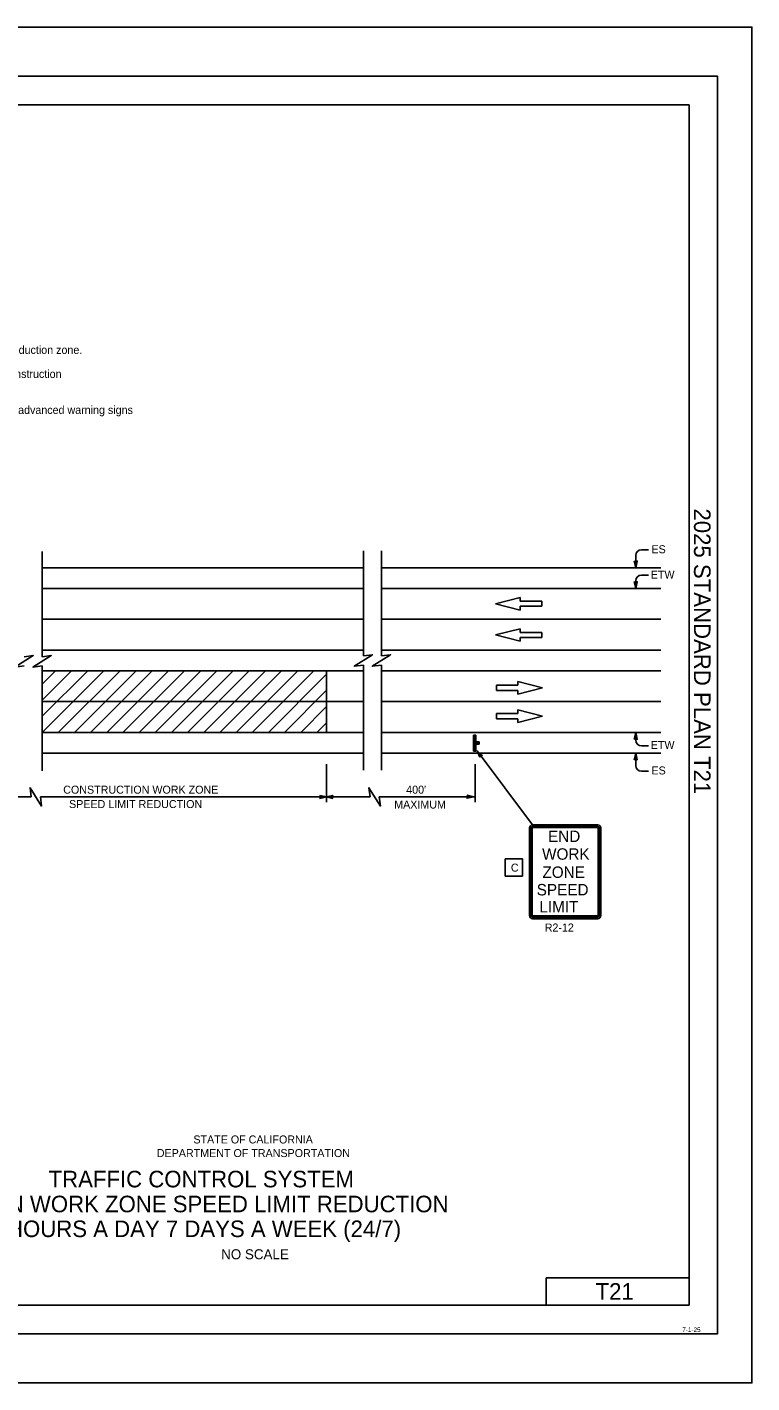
# Model space of a CAD drawing. Extents: x -893 to 867, y -474 to 712.
# Drawn here: x 232 to 867, y -474 to 712 of the extents above; entities that cross this region are included whole.
import ezdxf

# ---------------------------------------------------------------- set-up
doc = ezdxf.new("R2010")
doc.units = 0
for name, color, linetype in [('border_INSIDE-BORDER-anno', 7, 'Continuous'), ('border_PLOTTING-ELEMENTS', 7, 'Continuous'), ('border_rw_22x34_Cut_Lines', 7, 'Continuous'), ('border_SHEET', 7, 'Continuous'), ('border_WITHIN-BORDER-anno', 7, 'Continuous'), ('pp_PRESENTATION', 7, 'Continuous'), ('rd_ES', 7, 'Continuous'), ('rd_ETW', 7, 'Continuous'), ('tcd_MARKER', 7, 'Continuous'), ('tcd_MARKER-anno', 7, 'Continuous'), ('tcd_PVMT-MARKER', 7, 'Continuous'), ('tcd_SIGN-ROADSIDE', 7, 'Continuous'), ('tcd_SIGN-ROADSIDE-anno', 7, 'Continuous')]:
    doc.layers.add(name, color=color, linetype=linetype)

msp = doc.modelspace()

# ---------------------------------------------------------------- linework, layer by layer
at = {"layer": 'border_PLOTTING-ELEMENTS'}
for points in [[(-893.4, -474), (866.6, -474), (866.6, 712), (-893.4, 712)], [(-863.4, 669), (836.6, 669), (836.6, -431), (-863.4, -431)]]:
    msp.add_lwpolyline(points, close=True, dxfattribs=at)
at = {"layer": 'border_rw_22x34_Cut_Lines'}
msp.add_lwpolyline([(-863.4, 669), (836.6, 669), (836.6, -431), (-863.4, -431)], close=True, dxfattribs=at)
at = {"layer": 'border_SHEET'}
for p, q in [((-813.4, 644), (811.6, 644)), ((811.6, 644), (811.6, -406)), ((686.5, -406), (686.5, -382)), ((686.5, -382), (811.5, -382)), ((811.6, -406), (-813.4, -406))]:
    msp.add_line(p, q, dxfattribs=at)
at = {"layer": 'pp_PRESENTATION'}
for p, q in [((245.5, 161.2), (245.5, 253.1)), ((526.6, 161.9), (526.6, 253.9)), ((542.4, 161.9), (542.4, 253.9)), ((663.7, 213.1), (642.2, 207.6)), ((642.2, 207.6), (663.7, 202)), ((663.7, 209.8), (663.7, 213.1)), ((682.7, 209.8), (663.7, 209.8)), ((663.7, 205.3), (682.7, 205.3)), ((663.7, 202), (663.7, 205.3)), ((682.7, 207.6), (682.7, 209.8)), ((682.7, 205.3), (682.7, 207.6)), ((663.7, 185.7), (642.2, 180.2)), ((642.2, 180.2), (663.7, 174.7)), ((663.7, 182.5), (663.7, 185.7)), ((682.7, 182.5), (663.7, 182.5)), ((663.7, 178), (682.7, 178)), ((663.7, 174.7), (663.7, 178)), ((682.7, 180.2), (682.7, 182.5)), ((682.7, 178), (682.7, 180.2)), ((245.5, 61.3), (245.5, 153.2)), ((526.6, 62), (526.6, 153.9)), ((542.4, 62), (542.4, 153.9)), ((643, 133.9), (643, 136.2)), ((643, 136.2), (661.9, 136.2)), ((643, 131.7), (643, 133.9)), ((661.9, 131.7), (643, 131.7)), ((661.9, 136.2), (661.9, 139.4)), ((661.9, 139.4), (683.5, 133.9)), ((683.5, 133.9), (661.9, 128.4)), ((661.9, 128.4), (661.9, 131.7)), ((643, 109.2), (643, 111.4)), ((643, 111.4), (661.9, 111.4)), ((643, 106.9), (643, 109.2)), ((661.9, 106.9), (643, 106.9)), ((661.9, 111.4), (661.9, 114.7)), ((661.9, 114.7), (683.5, 109.2)), ((683.5, 109.2), (661.9, 103.6)), ((661.9, 103.6), (661.9, 106.9))]:
    msp.add_line(p, q, dxfattribs=at)
for points in [[(229.8, 161.2), (237.8, 162.2), (221.8, 152.2), (229.8, 153.2)], [(245.5, 161.2), (253.5, 162.2), (237.5, 152.2), (245.5, 153.2)], [(526.6, 161.9), (534.6, 162.9), (518.6, 152.9), (526.6, 153.9)], [(542.4, 161.9), (550.4, 162.9), (534.4, 152.9), (542.4, 153.9)]]:
    msp.add_lwpolyline(points, dxfattribs=at)
at = {"layer": 'rd_ES'}
for p, q in [((245.5, 238.9), (526.6, 238.9)), ((542.4, 238.9), (786.8, 238.9)), ((245.5, 76.9), (526.6, 76.9)), ((542.4, 76.9), (786.8, 76.9))]:
    msp.add_line(p, q, dxfattribs=at)
for points in [[(765, 249.8), (765, 238.9)], [(776, 254.8), (770, 254.8)], [(765, 66), (765, 76.9)], [(776, 61), (770, 61)]]:
    msp.add_lwpolyline(points, dxfattribs=at)
for points in [[(763.7, 244.8), (765, 238.9), (766.3, 244.8), (766, 244.6), (765, 240.3), (764, 244.6), (764.4, 244.4), (765, 241.6), (765.6, 244.4), (765.3, 244.2), (765, 243), (764.7, 244.2), (765, 244), (766.3, 244.8), (765, 244)], [(763.7, 71), (765, 76.9), (766.3, 71), (766, 71.2), (765, 75.6), (764, 71.2), (764.4, 71.4), (765, 74.2), (765.6, 71.4), (765.3, 71.6), (765, 72.8), (764.7, 71.6), (765, 71.8), (766.3, 71), (765, 71.8)]]:
    msp.add_lwpolyline(points, close=True, dxfattribs=at)
for centre, start, end in [((770, 249.8), 90, 180), ((770, 66), 180, 270)]:
    msp.add_arc(centre, 5, start, end, dxfattribs=at)
at = {"layer": 'rd_ETW'}
for p, q in [((245.5, 220.9), (526.6, 220.9)), ((542.4, 220.9), (786.8, 220.9)), ((245.5, 166.9), (526.6, 166.9)), ((542.4, 166.9), (786.8, 166.9)), ((310, 148.9), (526.6, 148.9)), ((542.4, 148.9), (786.8, 148.9)), ((310, 94.9), (526.6, 94.9)), ((542.4, 94.9), (786.8, 94.9))]:
    msp.add_line(p, q, dxfattribs=at)
for points in [[(763.7, 226.8), (765, 220.9), (766.3, 226.8), (766, 226.6), (765, 222.3), (764, 226.6), (764.4, 226.4), (765, 223.6), (765.6, 226.4), (765.3, 226.2), (765, 225), (764.7, 226.2), (765, 226), (766.3, 226.8), (765, 226)], [(763.7, 89), (765, 94.9), (766.3, 89), (766, 89.2), (765, 93.6), (764, 89.2), (764.4, 89.4), (765, 92.2), (765.6, 89.4), (765.3, 89.6), (765, 90.8), (764.7, 89.6), (765, 89.8), (766.3, 89), (765, 89.8)]]:
    msp.add_lwpolyline(points, close=True, dxfattribs=at)
for points in [[(765, 227.6), (765, 220.9)], [(776, 232.6), (770, 232.6)], [(765, 88.2), (765, 94.9)], [(776, 83.2), (770, 83.2)]]:
    msp.add_lwpolyline(points, dxfattribs=at)
for centre, start, end in [((770, 227.6), 90, 180), ((770, 88.2), 180, 270)]:
    msp.add_arc(centre, 5, start, end, dxfattribs=at)
at = {"layer": 'tcd_MARKER'}
for p, q in [((245.5, 148.9), (494.5, 148.9)), ((245.5, 94.9), (299.5, 148.9)), ((245.5, 109.1), (285.4, 148.9)), ((245.5, 123.2), (271.2, 148.9)), ((245.5, 137.3), (257.1, 148.9)), ((259.7, 94.9), (313.7, 148.9)), ((273.8, 94.9), (327.8, 148.9)), ((287.9, 94.9), (341.9, 148.9)), ((302.1, 94.9), (356.1, 148.9)), ((316.2, 94.9), (370.2, 148.9)), ((330.4, 94.9), (384.4, 148.9)), ((344.5, 94.9), (398.5, 148.9)), ((358.7, 94.9), (412.7, 148.9)), ((372.8, 94.9), (426.8, 148.9)), ((386.9, 94.9), (440.9, 148.9)), ((401.1, 94.9), (455.1, 148.9)), ((415.2, 94.9), (469.2, 148.9)), ((429.4, 94.9), (483.4, 148.9)), ((443.5, 94.9), (494.5, 145.9)), ((494.5, 148.9), (494.5, 94.9)), ((457.6, 94.9), (494.5, 131.8)), ((471.8, 94.9), (494.5, 117.6)), ((494.5, 94.9), (245.5, 94.9)), ((485.9, 94.9), (494.5, 103.5))]:
    msp.add_line(p, q, dxfattribs=at)
at = {"layer": 'tcd_PVMT-MARKER'}
for p, q in [((245.5, 193.9), (526.6, 193.9)), ((542.4, 193.9), (786.8, 193.9)), ((245.5, 121.9), (526.6, 121.9)), ((542.4, 121.9), (786.8, 121.9))]:
    msp.add_line(p, q, dxfattribs=at)
at = {"layer": 'tcd_SIGN-ROADSIDE'}
for p, q in [((625, 92.5), (623, 92.5)), ((623, 92.5), (623, 78.7)), ((624, 92.5), (624, 78.7)), ((625, 78.7), (625, 92.5)), ((625, 86.6), (626, 86.6)), ((625, 85.6), (625, 85.6)), ((626, 84.6), (625, 84.6)), ((626, 86.6), (628, 86.6)), ((626, 86.6), (626, 84.6)), ((628, 84.6), (626, 84.6)), ((627, 86.6), (627, 84.6)), ((628, 86.6), (628, 84.6)), ((625, 78.7), (623, 78.7))]:
    msp.add_line(p, q, dxfattribs=at)
for points in [[(731.8, 14.1), (674.6, 14.1)], [(731.8, 12.7), (674.6, 12.7)], [(731.8, 12.2), (674.6, 12.2)], [(672, 11.5), (672, -65.3)], [(673.4, 11.5), (673.4, -65.3)], [(673.9, 11.5), (673.9, -65.3)], [(674.4, 11.5), (674.4, -65.4)], [(731.8, 11.8), (674.6, 11.8)], [(732.1, -65.3), (732.1, 11.5)], [(732.5, -65.4), (732.5, 11.5)], [(733, -65.3), (733, 11.5)], [(734.4, -65.3), (734.4, 11.5)], [(674.6, -65.6), (731.8, -65.6)], [(674.6, -66.1), (731.8, -66.1)], [(674.6, -66.5), (731.8, -66.5)], [(674.6, -68), (731.8, -68)]]:
    msp.add_lwpolyline(points, dxfattribs=at)
for centre, radius, start, end in [((674.6, 11.5), 2.62, 90, 180), ((674.6, 11.5), 1.19, 90, 180), ((674.6, 11.5), 0.714, 90, 180), ((731.8, 11.5), 2.62, 360, 90), ((731.8, 11.5), 1.19, 360, 90), ((731.8, 11.5), 0.714, 360, 90), ((674.6, 11.5), 0.238, 90, 180), ((674.6, 11.5), 0.238, 90, 180), ((731.8, 11.5), 0.238, 360, 90), ((731.8, 11.5), 0.238, 0, 90), ((674.6, -65.3), 2.62, 180, 270), ((674.6, -65.3), 1.19, 180, 270), ((674.6, -65.3), 0.714, 180, 270), ((674.6, -65.3), 0.238, 180, 270), ((674.6, -65.3), 0.238, 180, 270), ((731.8, -65.3), 0.714, 270, 360), ((731.8, -65.3), 1.19, 270, 360), ((731.8, -65.3), 2.62, 270, 360), ((731.8, -65.3), 0.238, 270, 360), ((731.8, -65.3), 0.238, 270, 360)]:
    msp.add_arc(centre, radius, start, end, dxfattribs=at)
at = {"layer": 'tcd_SIGN-ROADSIDE-anno'}
for p, q in [((626.1, 78.8), (674.6, 14.1)), ((494.5, 33.9), (494.5, 67.3)), ((624.3, 33.9), (624.3, 67.3)), ((236, 38.5), (104.5, 38.5)), ((494.5, 38.5), (244, 38.5)), ((532.5, 38.5), (494, 38.5)), ((624.3, 38.5), (540.5, 38.5))]:
    msp.add_line(p, q, dxfattribs=at)
for points in [[(628.6, 73.3), (626.1, 78.8), (630.7, 74.9), (630.2, 74.8), (626.9, 77.7), (628.7, 73.7), (628.9, 74.1), (627.7, 76.6), (629.8, 74.8), (629.4, 74.8), (628.5, 75.6), (629, 74.4), (629.1, 74.7), (630.7, 74.9), (629.1, 74.7)], [(488.6, 39.8), (494.5, 38.5), (488.6, 37.2), (488.8, 37.5), (493.1, 38.5), (488.8, 39.5), (489, 39.1), (491.8, 38.5), (489, 37.9), (489.2, 38.2), (490.4, 38.5), (489.2, 38.8), (489.4, 38.5), (488.6, 37.2), (489.4, 38.5)], [(499.9, 37.2), (494, 38.5), (499.9, 39.8), (499.7, 39.5), (495.4, 38.5), (499.7, 37.5), (499.5, 37.9), (496.7, 38.5), (499.5, 39.1), (499.3, 38.8), (498.1, 38.5), (499.3, 38.2), (499.1, 38.5), (499.9, 39.8), (499.1, 38.5)], [(617.3, 40), (623.2, 38.7), (617.3, 37.4), (617.5, 37.7), (621.8, 38.7), (617.5, 39.7), (617.7, 39.3), (620.5, 38.7), (617.7, 38.1), (617.9, 38.4), (619.1, 38.7), (617.9, 39), (618.1, 38.7), (617.3, 37.4), (618.1, 38.7)], [(650.8, -15.7), (650.8, -30.7), (665.8, -30.7), (665.8, -15.7)]]:
    msp.add_lwpolyline(points, close=True, dxfattribs=at)
for points in [[(236, 38.5), (235, 46.5), (245, 30.5), (244, 38.5)], [(532.5, 38.5), (531.5, 46.5), (541.5, 30.5), (540.5, 38.5)]]:
    msp.add_lwpolyline(points, dxfattribs=at)

# ---------------------------------------------------------------- texts
at = {"layer": 'border_INSIDE-BORDER-anno'}
for s, height, p in [('STATE OF CALIFORNIA', 7, (377.9, -264.6)), ('DEPARTMENT OF TRANSPORTATION', 7, (345.9, -276.5)), ('TRAFFIC CONTROL SYSTEM ', 14.5, (251.2, -303)), ('CONSTRUCTION WORK ZONE SPEED LIMIT REDUCTION', 14.5, (73.3, -324.8)), ('TWENTY-FOUR HOURS A DAY 7 DAYS A WEEK (24/7) ', 14.5, (66.2, -346.5)), ('NO SCALE', 8.75, (402.2, -365.9))]:
    msp.add_text(s, height=height, dxfattribs=at).set_placement(p)
at = {"layer": 'border_WITHIN-BORDER-anno'}
msp.add_text('2025 STANDARD PLAN T21', height=14.5, rotation=270, dxfattribs=at).set_placement((815.9, 290.9))
for s, height, p in [('T21', 14.5, (729.8, -401.3)), ('7-1-25', 4, (805.7, -429.5))]:
    msp.add_text(s, height=height, dxfattribs=at).set_placement(p)
at = {"layer": 'rd_ES'}
for p in [(778.7, 251.7), (778.7, 58.2)]:
    msp.add_text('ES', height=7, dxfattribs=at).set_placement(p)
at = {"layer": 'rd_ETW'}
for p in [(778.1, 229.5), (778.1, 80.5)]:
    msp.add_text('ETW', height=7, dxfattribs=at).set_placement(p)
at = {"layer": 'tcd_MARKER-anno'}
for s, p in [(' c. Approximately 500 feet downstream from major intersections within the speed limit reduction zone.', (-139.7, 426.1)), ('Place appropriate advanced warning sign for the roadway condition that requires the construction', (-139.7, 405.1)), ('Where speed limit reduction zones are longer than 3 miles, place additional appropriate advanced warning signs ', (-139.7, 373.6))]:
    msp.add_text(s, height=7, dxfattribs=at).set_placement(p)
at = {"layer": 'tcd_SIGN-ROADSIDE'}
for s, p in [('END', (688.2, -0.9)), ('WORK', (683, -16.4)), ('ZONE', (683.3, -32.3)), ('SPEED', (678.3, -47.6)), ('LIMIT', (680.6, -62.5))]:
    msp.add_text(s, height=10, dxfattribs=at).set_placement(p)
at = {"layer": 'tcd_SIGN-ROADSIDE-anno'}
for s, p in [('CONSTRUCTION WORK ZONE', (264, 41.4)), ("400'", (564.1, 41.4)), ('SPEED LIMIT REDUCTION', (269.1, 28.8)), ('MAXIMUM', (553.6, 28.4)), ('C', (655.7, -26.8)), ('R2-12', (685.3, -79.2))]:
    msp.add_text(s, height=7, dxfattribs=at).set_placement(p)

doc.saveas('drawing.dxf')
